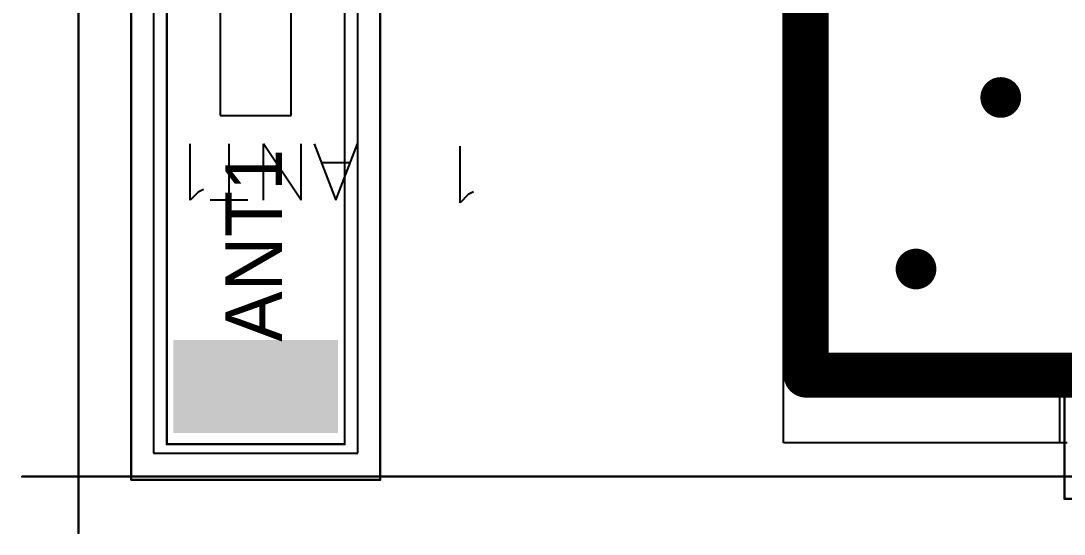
# Model space of a CAD drawing. Header units: millimetres. Extents: x 0 to 559, y 0 to 433.
# Drawn here: x 71.97 to 83.7, y 89.06 to 94.84 of the extents above; entities that cross this region are included whole.
import ezdxf

# ---------------------------------------------------------------- set-up
doc = ezdxf.new("R2010")
doc.units = ezdxf.units.MM
for name, color, linetype in [('BottomLayer', 5, 'Continuous'), ('BottomSolder', 6, 'Continuous'), ('KeepOutLayer', 6, 'Continuous'), ('Mechanical10', 56, 'Continuous'), ('Mechanical12', 56, 'Continuous'), ('Mechanical8', 56, 'Continuous'), ('Mechanical9', 56, 'Continuous'), ('MidLayer1', 16, 'Continuous'), ('MidLayer2', 76, 'Continuous'), ('MultiLayer', 9, 'Continuous'), ('TopLayer', 1, 'Continuous'), ('TopOverlay', 2, 'Continuous'), ('TopPaste', 8, 'Continuous'), ('TopSolder', 216, 'Continuous'), ('ViaHoleLayer', 16, 'Continuous')]:
    doc.layers.add(name, color=color, linetype=linetype)

# ---------------------------------------------------------------- blocks, each defined once
blk = doc.blocks.new('11X1MM_BOT_PAD_1_TO_11_SMD_100')
at = {"layer": 'Mechanical12', "const_width": 0.0254}
for points in [[(-7.1, 0.75), (7.1, 0.75)], [(-7.1, -0.75), (-7.1, 0.75)], [(-7.1, -0.75), (7.1, -0.75)]]:
    blk.add_lwpolyline(points, dxfattribs=at)
at = {"layer": 'Mechanical12', "const_width": 0.0127}
for points in [[(-7.106, 0.75, 1), (-7.094, 0.75, 1)], [(-7.106, 0.75, 1), (-7.094, 0.75, 1)], [(-7.106, -0.75, 1), (-7.094, -0.75, 1)], [(-7.106, -0.75, 1), (-7.094, -0.75, 1)]]:
    blk.add_lwpolyline(points, format="xyb", close=True, dxfattribs=at)
blk = doc.blocks.new('JOHANSON_2450AT42A100_SMD_105')
at = {"layer": 'Mechanical10'}
for p, q in [((-2.2, 0.4), (-2.2, 0.4)), ((-2.2, 0.4), (-2.2, -0.4)), ((-0.6, 0.4), (-2.2, 0.4)), ((-0.6, -0.4), (-0.6, 0.4)), ((-2.2, -0.4), (-0.6, -0.4))]:
    blk.add_line(p, q, dxfattribs=at)
at = {"layer": 'Mechanical10', "const_width": 0.0254}
for points in [[(3.1, 1), (-3.1, 1)], [(-3.1, -1), (-3.1, 1)], [(3.1, -1), (3.1, 1)], [(3.1, -1), (-3.1, -1)]]:
    blk.add_lwpolyline(points, dxfattribs=at)
at = {"layer": 'Mechanical10', "const_width": 0.0127}
for points in [[(-3.106, 1, 1), (-3.094, 1, 1)], [(-3.106, 1, 1), (-3.094, 1, 1)], [(3.094, 1, 1), (3.106, 1, 1)], [(3.094, 1, 1), (3.106, 1, 1)], [(-3.106, -1, 1), (-3.094, -1, 1)], [(-3.106, -1, 1), (-3.094, -1, 1)], [(3.094, -1, 1), (3.106, -1, 1)], [(3.094, -1, 1), (3.106, -1, 1)]]:
    blk.add_lwpolyline(points, format="xyb", close=True, dxfattribs=at)
at = {"layer": 'Mechanical12'}
for p, q in [((3.2, 1.15), (-3.2, 1.15)), ((-3.2, 1.15), (-3.2, -1.15)), ((3.2, -1.15), (3.2, 1.15)), ((-3.2, -1.15), (-3.2, -1.15)), ((-3.2, -1.15), (3.2, -1.15))]:
    blk.add_line(p, q, dxfattribs=at)
at = {"layer": 'Mechanical9'}
for p, q in [((0.26, 2.45), (0.29, 2.39)), ((0.29, 2.39), (0.381, 2.299)), ((0.381, 2.299), (-0.254, 2.299))]:
    blk.add_line(p, q, dxfattribs=at)
at = {"layer": 'TopLayer'}
for points in [[(-1.95, -0.9), (-1.95, 0.9), (-2.95, -0.9), (-2.95, 0.9)], [(2.95, -0.9), (2.95, 0.9), (1.95, -0.9), (1.95, 0.9)]]:
    blk.add_solid(points, dxfattribs=at)
at = {"layer": 'TopOverlay'}
for p, q in [((0.353, 0.901), (-0.282, 1.143)), ((-0.07, 1.052), (-0.07, 0.75)), ((-0.282, 0.659), (0.353, 0.901)), ((0.353, 0.511), (-0.282, 0.511)), ((0.353, 0.511), (-0.282, 0.088)), ((0.353, 0.088), (-0.282, 0.088)), ((0.353, -0.088), (0.353, -0.511)), ((0.353, -0.299), (-0.282, -0.299)), ((0.232, -0.587), (0.262, -0.647)), ((0.262, -0.647), (0.353, -0.738)), ((0.353, -0.738), (-0.282, -0.738))]:
    blk.add_line(p, q, dxfattribs=at)
at = {"layer": 'TopOverlay', "const_width": 0.0254}
for points in [[(3.5, 1.4), (-3.5, 1.4)], [(-3.5, -1.4), (-3.5, 1.4)], [(3.5, -1.4), (3.5, 1.4)], [(3.5, -1.4), (-3.5, -1.4)]]:
    blk.add_lwpolyline(points, dxfattribs=at)
at = {"layer": 'TopOverlay', "const_width": 0.0127}
for points in [[(-3.506, 1.4, 1), (-3.494, 1.4, 1)], [(-3.506, 1.4, 1), (-3.494, 1.4, 1)], [(3.494, 1.4, 1), (3.506, 1.4, 1)], [(3.494, 1.4, 1), (3.506, 1.4, 1)], [(-3.506, -1.4, 1), (-3.494, -1.4, 1)], [(-3.506, -1.4, 1), (-3.494, -1.4, 1)], [(3.494, -1.4, 1), (3.506, -1.4, 1)], [(3.494, -1.4, 1), (3.506, -1.4, 1)]]:
    blk.add_lwpolyline(points, format="xyb", close=True, dxfattribs=at)
at = {"layer": 'TopPaste'}
for points in [[(-1.95, -0.9), (-1.95, 0.9), (-2.95, -0.9), (-2.95, 0.9)], [(2.95, -0.9), (2.95, 0.9), (1.95, -0.9), (1.95, 0.9)]]:
    blk.add_solid(points, dxfattribs=at)
at = {"layer": 'TopSolder'}
for points in [[(-1.925, -0.925), (-1.925, 0.925), (-2.975, -0.925), (-2.975, 0.925)], [(2.975, -0.925), (2.975, 0.925), (1.925, -0.925), (1.925, 0.925)]]:
    blk.add_solid(points, dxfattribs=at)

msp = doc.modelspace()

# ---------------------------------------------------------------- linework, layer by layer
at = {"layer": 'BottomLayer'}
for p, q in [((80.547, 90.092), (80.547, 97.218)), ((85.343, 91.016), (83.65, 91.016)), ((83.65, 91.016), (83.65, 90.092)), ((83.65, 90.092), (80.547, 90.092))]:
    msp.add_line(p, q, dxfattribs=at)
at = {"layer": 'BottomLayer', "const_width": 0.203}
for points in [[(80.7, 94.588, 1), (80.903, 94.588, 1)], [(80.7, 94.08, 1), (80.903, 94.08, 1)], [(82.887, 93.979, 1), (83.09, 93.979, 1)], [(80.7, 93.572, 1), (80.903, 93.572, 1)], [(80.7, 93.064, 1), (80.903, 93.064, 1)], [(80.7, 92.556, 1), (80.903, 92.556, 1)], [(80.7, 92.048, 1), (80.903, 92.048, 1)], [(81.934, 92.048, 1), (82.137, 92.048, 1)], [(80.7, 91.54, 1), (80.903, 91.54, 1)], [(80.7, 91.032, 1), (80.903, 91.032, 1)], [(81.208, 90.854, 1), (81.411, 90.854, 1)], [(81.716, 90.854, 1), (81.919, 90.854, 1)], [(82.224, 90.854, 1), (82.427, 90.854, 1)], [(82.732, 90.854, 1), (82.935, 90.854, 1)], [(83.24, 90.854, 1), (83.443, 90.854, 1)]]:
    msp.add_lwpolyline(points, format="xyb", close=True, dxfattribs=at)
at = {"layer": 'BottomSolder', "const_width": 0.229}
for points in [[(80.687, 94.588, 1), (80.916, 94.588, 1)], [(80.687, 94.08, 1), (80.916, 94.08, 1)], [(82.874, 93.979, 1), (83.103, 93.979, 1)], [(80.687, 93.572, 1), (80.916, 93.572, 1)], [(80.687, 93.064, 1), (80.916, 93.064, 1)], [(80.687, 92.556, 1), (80.916, 92.556, 1)], [(80.687, 92.048, 1), (80.916, 92.048, 1)], [(81.921, 92.048, 1), (82.15, 92.048, 1)], [(80.687, 91.54, 1), (80.916, 91.54, 1)], [(80.687, 91.032, 1), (80.916, 91.032, 1)], [(81.195, 90.854, 1), (81.424, 90.854, 1)], [(81.703, 90.854, 1), (81.932, 90.854, 1)], [(82.211, 90.854, 1), (82.44, 90.854, 1)], [(82.719, 90.854, 1), (82.948, 90.854, 1)], [(83.227, 90.854, 1), (83.456, 90.854, 1)]]:
    msp.add_lwpolyline(points, format="xyb", close=True, dxfattribs=at)
at = {"layer": 'KeepOutLayer', "const_width": 0.0254}
for points in [[(72.618, 89.711), (72.618, 104.719)], [(72.618, 89.711), (99.26, 89.711)]]:
    msp.add_lwpolyline(points, dxfattribs=at)
at = {"layer": 'KeepOutLayer', "const_width": 0.0127}
msp.add_lwpolyline([(72.612, 89.711, 1), (72.624, 89.711, 1)], format="xyb", close=True, dxfattribs=at)
msp.add_lwpolyline([(72.612, 89.711, 1), (72.624, 89.711, 1)], format="xyb", close=True, dxfattribs=at)
at = {"layer": 'Mechanical8', "const_width": 0.0254}
for points in [[(72.618, 89.076), (72.618, 90.346)], [(71.983, 89.711), (73.253, 89.711)]]:
    msp.add_lwpolyline(points, dxfattribs=at)
at = {"layer": 'Mechanical8', "const_width": 0.0127}
for points in [[(72.612, 90.346, 1), (72.624, 90.346, 1)], [(71.977, 89.711, 1), (71.989, 89.711, 1)], [(73.247, 89.711, 1), (73.259, 89.711, 1)], [(72.612, 89.076, 1), (72.624, 89.076, 1)]]:
    msp.add_lwpolyline(points, format="xyb", close=True, dxfattribs=at)
at = {"layer": 'MidLayer1'}
for p, q in [((80.547, 90.092), (80.547, 97.218)), ((83.736, 90.092), (80.547, 90.092))]:
    msp.add_line(p, q, dxfattribs=at)
at = {"layer": 'MidLayer1', "const_width": 0.203}
for points in [[(80.7, 94.588, 1), (80.903, 94.588, 1)], [(80.7, 94.08, 1), (80.903, 94.08, 1)], [(82.887, 93.979, 1), (83.09, 93.979, 1)], [(80.7, 93.572, 1), (80.903, 93.572, 1)], [(80.7, 93.064, 1), (80.903, 93.064, 1)], [(80.7, 92.556, 1), (80.903, 92.556, 1)], [(80.7, 92.048, 1), (80.903, 92.048, 1)], [(81.934, 92.048, 1), (82.137, 92.048, 1)], [(80.7, 91.54, 1), (80.903, 91.54, 1)], [(80.7, 91.032, 1), (80.903, 91.032, 1)], [(81.208, 90.854, 1), (81.411, 90.854, 1)], [(81.716, 90.854, 1), (81.919, 90.854, 1)], [(82.224, 90.854, 1), (82.427, 90.854, 1)], [(82.732, 90.854, 1), (82.935, 90.854, 1)], [(83.24, 90.854, 1), (83.443, 90.854, 1)]]:
    msp.add_lwpolyline(points, format="xyb", close=True, dxfattribs=at)
at = {"layer": 'MidLayer2'}
for p, q in [((80.547, 90.092), (80.547, 97.218)), ((83.736, 90.092), (80.547, 90.092))]:
    msp.add_line(p, q, dxfattribs=at)
at = {"layer": 'MidLayer2', "const_width": 0.203}
for points in [[(80.7, 94.588, 1), (80.903, 94.588, 1)], [(80.7, 94.08, 1), (80.903, 94.08, 1)], [(82.887, 93.979, 1), (83.09, 93.979, 1)], [(80.7, 93.572, 1), (80.903, 93.572, 1)], [(80.7, 93.064, 1), (80.903, 93.064, 1)], [(80.7, 92.556, 1), (80.903, 92.556, 1)], [(80.7, 92.048, 1), (80.903, 92.048, 1)], [(81.934, 92.048, 1), (82.137, 92.048, 1)], [(80.7, 91.54, 1), (80.903, 91.54, 1)], [(80.7, 91.032, 1), (80.903, 91.032, 1)], [(81.208, 90.854, 1), (81.411, 90.854, 1)], [(81.716, 90.854, 1), (81.919, 90.854, 1)], [(82.224, 90.854, 1), (82.427, 90.854, 1)], [(82.732, 90.854, 1), (82.935, 90.854, 1)], [(83.24, 90.854, 1), (83.443, 90.854, 1)]]:
    msp.add_lwpolyline(points, format="xyb", close=True, dxfattribs=at)
at = {"layer": 'MultiLayer', "const_width": 0.203}
for points in [[(80.7, 94.588, 1), (80.903, 94.588, 1)], [(80.7, 94.08, 1), (80.903, 94.08, 1)], [(82.887, 93.979, 1), (83.09, 93.979, 1)], [(80.7, 93.572, 1), (80.903, 93.572, 1)], [(80.7, 93.064, 1), (80.903, 93.064, 1)], [(80.7, 92.556, 1), (80.903, 92.556, 1)], [(80.7, 92.048, 1), (80.903, 92.048, 1)], [(81.934, 92.048, 1), (82.137, 92.048, 1)], [(80.7, 91.54, 1), (80.903, 91.54, 1)], [(80.7, 91.032, 1), (80.903, 91.032, 1)], [(81.208, 90.854, 1), (81.411, 90.854, 1)], [(81.716, 90.854, 1), (81.919, 90.854, 1)], [(82.224, 90.854, 1), (82.427, 90.854, 1)], [(82.732, 90.854, 1), (82.935, 90.854, 1)], [(83.24, 90.854, 1), (83.443, 90.854, 1)]]:
    msp.add_lwpolyline(points, format="xyb", close=True, dxfattribs=at)
at = {"layer": 'TopLayer', "const_width": 0.508}
for points in [[(80.801, 95.096), (80.801, 95.604)], [(80.801, 94.588), (80.801, 95.096)], [(80.801, 94.08), (80.801, 94.588)], [(80.801, 93.572), (80.801, 94.08)], [(80.801, 93.064), (80.801, 93.572)], [(80.801, 92.556), (80.801, 93.064)], [(80.801, 92.048), (80.801, 92.556)], [(80.801, 91.54), (80.801, 92.048)], [(80.801, 91.032), (80.801, 91.54)], [(80.801, 90.854), (80.801, 91.032)], [(80.801, 90.854), (81.309, 90.854)], [(81.309, 90.854), (81.817, 90.854)], [(81.817, 90.854), (82.325, 90.854)], [(82.325, 90.854), (82.833, 90.854)], [(82.833, 90.854), (83.341, 90.854)], [(83.341, 90.854), (88.675, 90.854)]]:
    msp.add_lwpolyline(points, dxfattribs=at)
at = {"layer": 'TopLayer'}
for points, const_width in [([(80.674, 94.588, 1), (80.928, 94.588, 1)], 0.254), ([(80.674, 94.588, 1), (80.928, 94.588, 1)], 0.254), ([(80.7, 94.588, 1), (80.903, 94.588, 1)], 0.203), ([(80.674, 94.08, 1), (80.928, 94.08, 1)], 0.254), ([(80.674, 94.08, 1), (80.928, 94.08, 1)], 0.254), ([(80.7, 94.08, 1), (80.903, 94.08, 1)], 0.203), ([(82.887, 93.979, 1), (83.09, 93.979, 1)], 0.203), ([(80.674, 93.572, 1), (80.928, 93.572, 1)], 0.254), ([(80.674, 93.572, 1), (80.928, 93.572, 1)], 0.254), ([(80.7, 93.572, 1), (80.903, 93.572, 1)], 0.203), ([(80.674, 93.064, 1), (80.928, 93.064, 1)], 0.254), ([(80.674, 93.064, 1), (80.928, 93.064, 1)], 0.254), ([(80.7, 93.064, 1), (80.903, 93.064, 1)], 0.203), ([(80.674, 92.556, 1), (80.928, 92.556, 1)], 0.254), ([(80.674, 92.556, 1), (80.928, 92.556, 1)], 0.254), ([(80.7, 92.556, 1), (80.903, 92.556, 1)], 0.203), ([(80.674, 92.048, 1), (80.928, 92.048, 1)], 0.254), ([(80.674, 92.048, 1), (80.928, 92.048, 1)], 0.254), ([(80.7, 92.048, 1), (80.903, 92.048, 1)], 0.203), ([(81.934, 92.048, 1), (82.137, 92.048, 1)], 0.203), ([(80.674, 91.54, 1), (80.928, 91.54, 1)], 0.254), ([(80.674, 91.54, 1), (80.928, 91.54, 1)], 0.254), ([(80.7, 91.54, 1), (80.903, 91.54, 1)], 0.203), ([(80.674, 91.032, 1), (80.928, 91.032, 1)], 0.254), ([(80.674, 91.032, 1), (80.928, 91.032, 1)], 0.254), ([(80.7, 91.032, 1), (80.903, 91.032, 1)], 0.203), ([(80.674, 90.854, 1), (80.928, 90.854, 1)], 0.254), ([(80.674, 90.854, 1), (80.928, 90.854, 1)], 0.254), ([(81.182, 90.854, 1), (81.436, 90.854, 1)], 0.254), ([(81.182, 90.854, 1), (81.436, 90.854, 1)], 0.254), ([(81.208, 90.854, 1), (81.411, 90.854, 1)], 0.203), ([(81.69, 90.854, 1), (81.944, 90.854, 1)], 0.254), ([(81.69, 90.854, 1), (81.944, 90.854, 1)], 0.254), ([(81.716, 90.854, 1), (81.919, 90.854, 1)], 0.203), ([(82.198, 90.854, 1), (82.452, 90.854, 1)], 0.254), ([(82.198, 90.854, 1), (82.452, 90.854, 1)], 0.254), ([(82.224, 90.854, 1), (82.427, 90.854, 1)], 0.203), ([(82.706, 90.854, 1), (82.96, 90.854, 1)], 0.254), ([(82.706, 90.854, 1), (82.96, 90.854, 1)], 0.254), ([(82.732, 90.854, 1), (82.935, 90.854, 1)], 0.203), ([(83.214, 90.854, 1), (83.468, 90.854, 1)], 0.254), ([(83.214, 90.854, 1), (83.468, 90.854, 1)], 0.254), ([(83.24, 90.854, 1), (83.443, 90.854, 1)], 0.203)]:
    msp.add_lwpolyline(points, format="xyb", close=True, dxfattribs=dict(at, const_width=const_width))
at = {"layer": 'TopSolder', "const_width": 0.229}
for points in [[(80.687, 94.588, 1), (80.916, 94.588, 1)], [(80.687, 94.08, 1), (80.916, 94.08, 1)], [(82.874, 93.979, 1), (83.103, 93.979, 1)], [(80.687, 93.572, 1), (80.916, 93.572, 1)], [(80.687, 93.064, 1), (80.916, 93.064, 1)], [(80.687, 92.556, 1), (80.916, 92.556, 1)], [(80.687, 92.048, 1), (80.916, 92.048, 1)], [(81.921, 92.048, 1), (82.15, 92.048, 1)], [(80.687, 91.54, 1), (80.916, 91.54, 1)], [(80.687, 91.032, 1), (80.916, 91.032, 1)], [(81.195, 90.854, 1), (81.424, 90.854, 1)], [(81.703, 90.854, 1), (81.932, 90.854, 1)], [(82.211, 90.854, 1), (82.44, 90.854, 1)], [(82.719, 90.854, 1), (82.948, 90.854, 1)], [(83.227, 90.854, 1), (83.456, 90.854, 1)]]:
    msp.add_lwpolyline(points, format="xyb", close=True, dxfattribs=at)
at = {"layer": 'ViaHoleLayer', "const_width": 0.102}
for points in [[(80.75, 94.588, 1), (80.852, 94.588, 1)], [(80.75, 94.08, 1), (80.852, 94.08, 1)], [(82.938, 93.979, 1), (83.039, 93.979, 1)], [(80.75, 93.572, 1), (80.852, 93.572, 1)], [(80.75, 93.064, 1), (80.852, 93.064, 1)], [(80.75, 92.556, 1), (80.852, 92.556, 1)], [(80.75, 92.048, 1), (80.852, 92.048, 1)], [(81.985, 92.048, 1), (82.086, 92.048, 1)], [(80.75, 91.54, 1), (80.852, 91.54, 1)], [(80.75, 91.032, 1), (80.852, 91.032, 1)], [(81.258, 90.854, 1), (81.36, 90.854, 1)], [(81.766, 90.854, 1), (81.868, 90.854, 1)], [(82.274, 90.854, 1), (82.376, 90.854, 1)], [(82.782, 90.854, 1), (82.884, 90.854, 1)], [(83.29, 90.854, 1), (83.392, 90.854, 1)]]:
    msp.add_lwpolyline(points, format="xyb", close=True, dxfattribs=at)

# ---------------------------------------------------------------- block references
at = {"rotation": 270}
msp.add_blockref('JOHANSON_2450AT42A100_SMD_105', (74.611, 93.175), dxfattribs=at)
msp.add_blockref('11X1MM_BOT_PAD_1_TO_11_SMD_100', (90.805, 90.211))

# ---------------------------------------------------------------- texts
at = {"layer": 'Mechanical10'}
msp.add_text('ANT1', height=0.635, rotation=90, dxfattribs=at).set_placement((74.905, 91.23))

doc.saveas('drawing.dxf')
